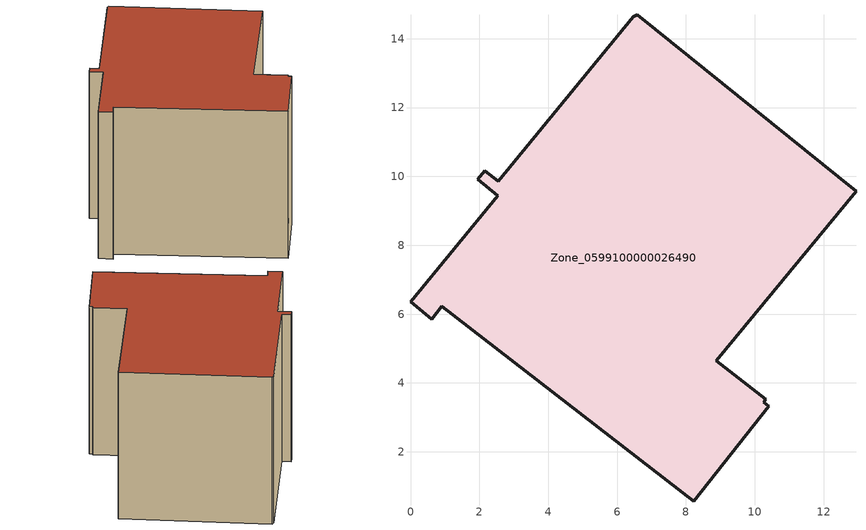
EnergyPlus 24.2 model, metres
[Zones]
Zone_0599100000026490
 floor ground (C_G): 0,6.36 2.53,9.44 1.95,9.92 2.16,10.17 2.55,9.86 6.47,14.64 6.59,14.7 12.94,9.57 8.89,4.65 10.32,3.52 10.26,3.44 10.4,3.32 8.23,0.56 0.91,6.24 0.62,5.85 z0
 wall outside (C_F): 12.94,9.57 6.59,14.7 6.47,14.64 2.55,9.86 2.16,10.17 1.95,9.92 2.53,9.44 0,6.36 0.62,5.85 0.91,6.24 8.23,0.56 10.4,3.32 10.26,3.44 10.32,3.52 8.89,4.65 12.94,9.57 z0:9.13
 roof outside (C_R): 2.53,9.44 0,6.36 0.62,5.85 0.91,6.24 8.23,0.56 10.4,3.32 10.26,3.44 10.32,3.52 8.89,4.65 12.94,9.57 6.59,14.7 6.47,14.64 2.55,9.86 2.16,10.17 1.95,9.92 z9.13
[BUILDING]
Pand.0599100000026490: North Axis=0; Terrain=City; Loads Convergence Tolerance Value=0.04; Temperature Convergence Tolerance Value=0.4; Solar Distribution=FullExterior; Maximum Number of Warmup Days=25; Minimum Number of Warmup Days=1
[Site:Location]
Rotterdam.The.Hague.AP_ZH_NLD Design_Conditions: Latitude=51.96; Longitude=4.45; Time Zone=1; Elevation=-4.5
[SITE:GROUNDTEMPERATURE:BUILDINGSURFACE]
18, 18, 18, 18, 18, 18, 18, 18, 18, 18, 18, 18
[MATERIAL] Thermal Absorptance=0.9; Solar Absorptance=0.7; Visible Absorptance=0.7
Name | Roughness | Thickness | Conductivity | Density | Specific Heat
G.TC.1946-1964 | MediumSmooth | 0.15 | 1 | 540 | 1210
F.TC.1946-1964 | Rough | 0.3 | 0.857143 | 1920 | 840
R.TC.1946-1964 | MediumRough | 0.2 | 0.235294 | 1500 | 1000
[CONSTRUCTION]
C_G: G.TC.1946-1964
C_F: F.TC.1946-1964
C_R: R.TC.1946-1964
[ZONE]
Zone_0599100000026490: Type=1; Multiplier=1; Ceiling Height=Autocalculate; Volume=Autocalculate; Floor Area=autocalculate; Part of Total Floor Area=Yes
[ZONEINFILTRATION:DESIGNFLOWRATE]
Infil_Zone_0599100000026490: Zone or ZoneList or Space or SpaceList=Zone_0599100000026490; Schedule=AlwaysOn; Design Flow Rate Calculation Method=Flow/Area; Flow Rate per Floor Area=0.003; Constant Term Coefficient=1; Temperature Term Coefficient=0; Velocity Term Coefficient=0; Velocity Squared Term Coefficient=0
[HVACTEMPLATE:ZONE:IDEALLOADSAIRSYSTEM]
Zone_0599100000026490: Maximum Heating Supply Air Temperature=50; Minimum Cooling Supply Air Temperature=13; Maximum Heating Supply Air Humidity Ratio=0.0156; Minimum Cooling Supply Air Humidity Ratio=0.0077; Heating Limit=NoLimit; Cooling Limit=NoLimit; Dehumidification Control Type=ConstantSensibleHeatRatio; Cooling Sensible Heat Ratio=0.7; Dehumidification Setpoint=60; Humidification Control Type=None; Humidification Setpoint=30; Outdoor Air Method=None; Outdoor Air Flow Rate per Person=0.00944; Outdoor Air Flow Rate per Zone Floor Area=0; Outdoor Air Flow Rate per Zone=0; Demand Controlled Ventilation Type=None; Outdoor Air Economizer Type=NoEconomizer; Heat Recovery Type=None; Sensible Heat Recovery Effectiveness=0.7; Latent Heat Recovery Effectiveness=0.65
[ZONECONTROL:THERMOSTAT]
ThermostatControl_Zone_0599100000026490: Zone or ZoneList=Zone_0599100000026490; Control Type Schedule=DualSetpointControlType; Control 1=Thermostat_Zone_0599100000026490; Temperature Difference Between Cutout And Setpoint=0
[THERMOSTATSETPOINT:DUALSETPOINT]
Thermostat_Zone_0599100000026490: Heating Setpoint Temperature Schedule=HeatingSetpoint_Zone_0599100000026490; Cooling Setpoint Temperature Schedule=CoolingSetpoint_Zone_0599100000026490
[SCHEDULE:COMPACT]
HeatingSetpoint_Zone_0599100000026490: Through: 12/31, For: AllDays, Until: 24:00, 21
CoolingSetpoint_Zone_0599100000026490: Through: 12/31, For: AllDays, Until: 24:00, 24
DualSetpointControlType: Through: 12/31, For: AllDays, Until: 24:00, 4
AlwaysOn: Through: 12/31, For: AllDays, Until: 24:00, 1
